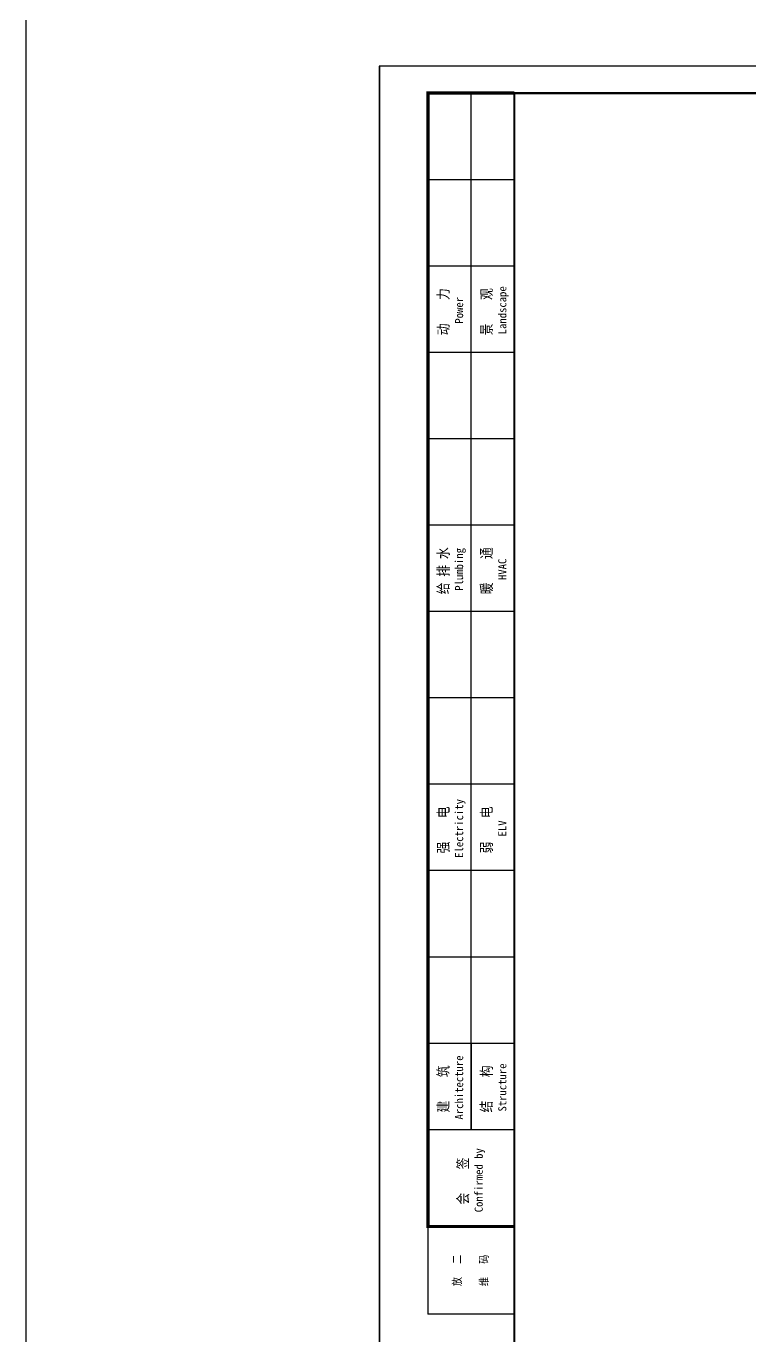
# Model space of a CAD drawing. Extents: x 522289 to 1051641, y 88514 to 354674.
# Drawn here: x 742335 to 757810, y 199700 to 227725 of the extents above; entities that cross this region are included whole.
import ezdxf
from ezdxf.enums import TextEntityAlignment as Align

# ---------------------------------------------------------------- set-up
doc = ezdxf.new("R2010")
doc.units = 0
doc.header["$LTSCALE"] = 1000
doc.header["$MEASUREMENT"] = 0
doc.layers.get('0').update_dxf_attribs({"linetype": 'CONTINUOUS'})
for name, color, linetype in [('_0', 7, 'CONTINUOUS'), ('P-图框', 7, 'CONTINUOUS'), ('PUB_TITLE', 4, 'CONTINUOUS')]:
    doc.layers.add(name, color=color, linetype=linetype)
doc.styles.add('STYLE-ARIAL', font='NSimSun.ttf')
doc.styles.add('图签', font='宋体.ttf', dxfattribs={"width": 0.66})
doc.styles.add('统一文字', font='宋体.ttf', dxfattribs={"width": 0.8})

# ---------------------------------------------------------------- blocks, each defined once
blk = doc.blocks.new('中恒会签栏')
for p, q in [((-800, -19200), (-800, 0)), ((-1600, -1600), (0, -1600)), ((-1600, -3200), (0, -3200)), ((-1600, -4800), (0, -4800)), ((-1600, -6400), (0, -6400)), ((-1600, -8000), (0, -8000)), ((-1600, -9600), (0, -9600)), ((-1600, -11200), (0, -11200)), ((-1600, -12800), (0, -12800)), ((-1600, -14400), (0, -14400)), ((-1600, -16000), (0, -16000)), ((-1600, -17600), (0, -17600)), ((-800, -17600), (-800, -19200)), ((-1600, -19200), (0, -19200)), ((-1600, -21000), (-1600, -22626)), ((-5, -22626), (-1600, -22626))]:
    blk.add_line(p, q)
at = {"const_width": 60}
blk.add_lwpolyline([(0, -21000), (-1600, -21000), (-1600, 0), (0, 0)], dxfattribs=at)
for s, height, style, width, p in [('动    力', 200, '图签', 0.8, (-1316, -4051)), ('景    观', 200, '图签', 0.8, (-516, -4051)), ('Landscape', 150, 'STYLE-ARIAL', 0.97, (-223, -4024)), ('Power', 150, 'STYLE-ARIAL', 0.97, (-1023, -4024)), ('给 排 水', 200, '图签', 0.8, (-1316, -8851)), ('Plumbing', 150, 'STYLE-ARIAL', 0.97, (-1023, -8824)), ('暖    通', 200, '图签', 0.8, (-516, -8851)), ('HVAC', 150, 'STYLE-ARIAL', 0.97, (-223, -8824)), ('Electricity', 150, 'STYLE-ARIAL', 0.97, (-1023, -13624)), ('强    电', 200, '图签', 0.8, (-1316, -13651)), ('弱    电', 200, '图签', 0.8, (-516, -13651)), ('ELV', 150, 'STYLE-ARIAL', 0.97, (-223, -13624)), ('Architecture', 150, 'STYLE-ARIAL', 0.97, (-1023, -18424)), ('建    筑', 200, '图签', 0.8, (-1316, -18451)), ('结    构', 200, '图签', 0.8, (-516, -18451)), ('Structure', 150, 'STYLE-ARIAL', 0.97, (-223, -18424)), ('Confirmed by', 150, 'STYLE-ARIAL', 0.97, (-660, -20142)), ('会    签', 200, '图签', 0.8, (-953, -20157))]:
    blk.add_text(s, height=height, rotation=90, dxfattribs=dict(style=style, width=width)).set_placement(p, align=Align.MIDDLE_CENTER)
at = {"insert": (-803, -21813), "char_height": 150, "width": 1625.8, "attachment_point": 5, "rotation": 90, "style": '统一文字'}
blk.add_mtext('{\\fNSimSun|b0|i0|c134|p49;放   二\\P\\P维   码}', dxfattribs=at)
blk = doc.blocks.new('TQ1')
at = {"layer": 'P-图框'}
blk.add_lwpolyline([(804709, 185021), (846709, 185021), (846709, 214721), (804709, 214721)], close=True, dxfattribs=at)
at = {"layer": 'P-图框', "linetype": 'Continuous', "const_width": 40}
blk.add_lwpolyline([(807209, 185521), (846209, 185521), (846209, 214221), (807209, 214221)], close=True, dxfattribs=at)
at = {"layer": 'P-图框'}
blk.add_blockref('中恒会签栏', (807209, 214221), dxfattribs=at)

msp = doc.modelspace()

# ---------------------------------------------------------------- linework, layer by layer
at = {"layer": '_0'}
msp.add_lwpolyline([(742335, 354674), (1051641, 354674), (1051641, 182139), (742335, 182139)], close=True, dxfattribs=at)
at = {"layer": 'PUB_TITLE'}
msp.add_lwpolyline([(749887, 192567), (798397, 192567), (798397, 226871), (749887, 226871)], close=True, dxfattribs=at)

# ---------------------------------------------------------------- block references
at = {"layer": 'P-图框', "xscale": 1.155, "yscale": 1.155, "zscale": 1.155}
msp.add_blockref('TQ1', (-179552, -21132), dxfattribs=at)

doc.saveas('drawing.dxf')
